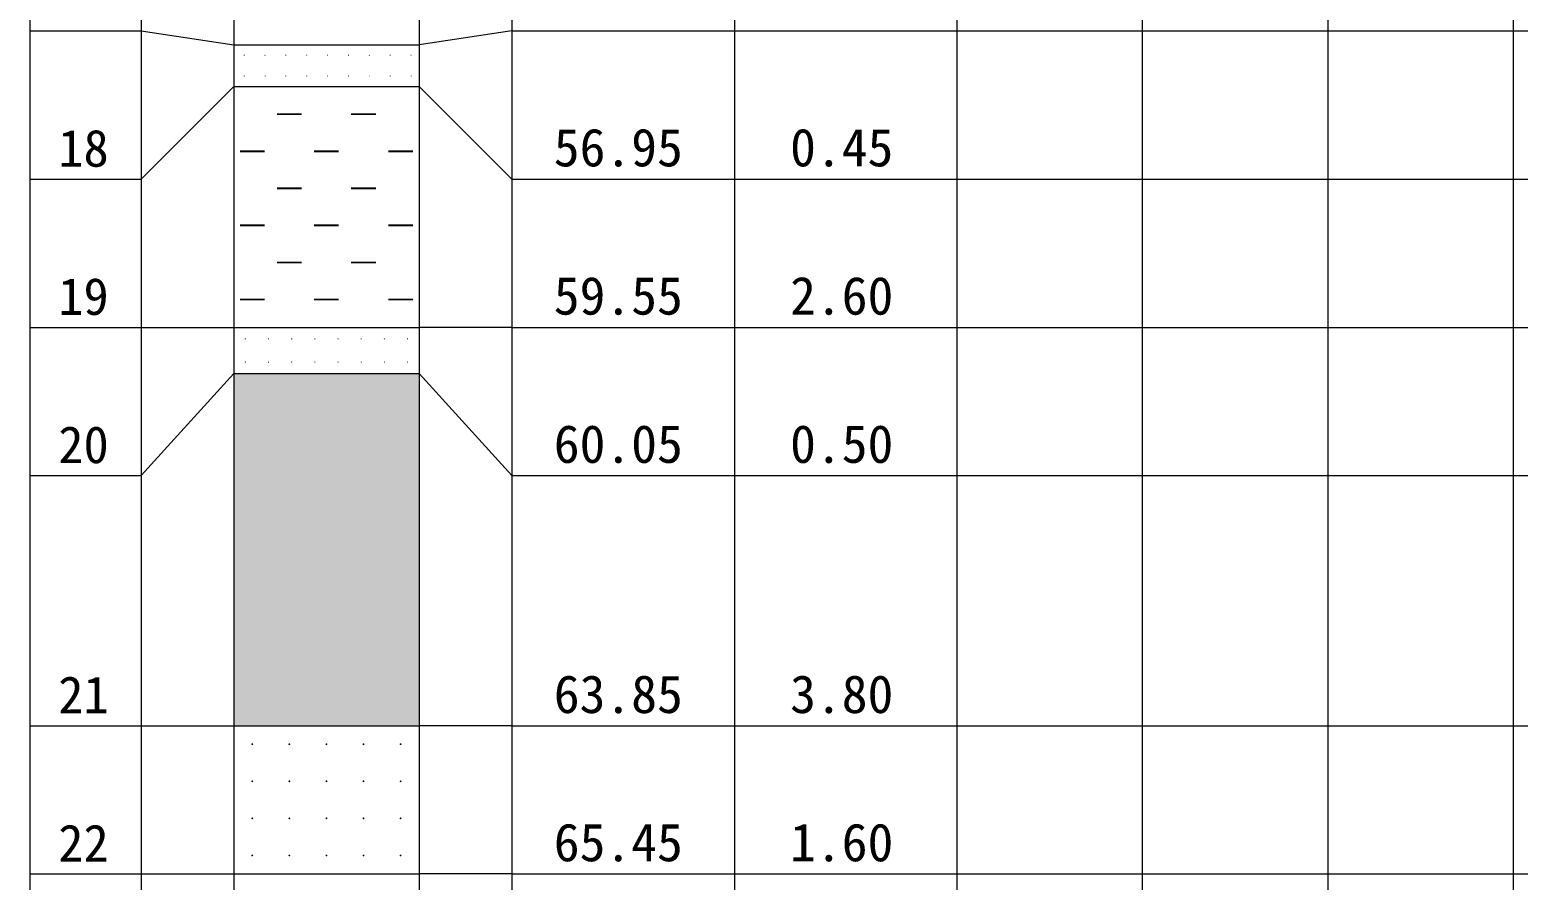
# Model space of a CAD drawing. Header units: inches. Extents: x -27 to 109, y -724 to 26.
# Drawn here: x 15.88 to 31.94, y -64.62 to -55.44 of the extents above; entities that cross this region are included whole.
import ezdxf

# ---------------------------------------------------------------- set-up
doc = ezdxf.new("R2010")
doc.units = ezdxf.units.IN
doc.header["$MEASUREMENT"] = 0
doc.layers.get('0').update_dxf_attribs({"lineweight": 0})
doc.styles.add('宋体', font='')
doc.styles.get('宋体').set_extended_font_data('宋体')

# ---------------------------------------------------------------- blocks, each defined once
blk = doc.blocks.new('lr_block_16')
at = {"true_color": 0x000000}
for points in [[(18.199567, -55.717675), (18.199792, -55.71625), (18.199567, -55.714825), (18.199042, -55.713475), (18.198142, -55.712275), (18.197017, -55.711375), (18.195592, -55.71085), (18.194167, -55.710625), (18.192742, -55.71085), (18.191392, -55.711375), (18.190192, -55.712275), (18.189292, -55.7134), (18.188767, -55.714825), (18.188542, -55.71625), (18.188767, -55.717675), (18.189292, -55.719025), (18.190192, -55.720225), (18.191317, -55.721125), (18.192742, -55.72165), (18.194167, -55.721875), (18.195592, -55.72165), (18.196942, -55.721125), (18.198142, -55.720225), (18.199042, -55.7191)], [(18.424492, -55.717675), (18.424717, -55.71625), (18.424492, -55.714825), (18.423967, -55.713475), (18.423067, -55.712275), (18.421942, -55.711375), (18.420517, -55.71085), (18.419092, -55.710625), (18.417667, -55.71085), (18.416317, -55.711375), (18.415117, -55.712275), (18.414217, -55.7134), (18.413692, -55.714825), (18.413467, -55.71625), (18.413692, -55.717675), (18.414217, -55.719025), (18.415117, -55.720225), (18.416242, -55.721125), (18.417667, -55.72165), (18.419092, -55.721875), (18.420517, -55.72165), (18.421867, -55.721125), (18.423067, -55.720225), (18.423967, -55.7191)], [(18.649567, -55.717675), (18.649792, -55.71625), (18.649567, -55.714825), (18.649042, -55.713475), (18.648142, -55.712275), (18.647017, -55.711375), (18.645592, -55.71085), (18.644167, -55.710625), (18.642742, -55.71085), (18.641392, -55.711375), (18.640192, -55.712275), (18.639292, -55.7134), (18.638767, -55.714825), (18.638542, -55.71625), (18.638767, -55.717675), (18.639292, -55.719025), (18.640192, -55.720225), (18.641317, -55.721125), (18.642742, -55.72165), (18.644167, -55.721875), (18.645592, -55.72165), (18.646942, -55.721125), (18.648142, -55.720225), (18.649042, -55.7191)], [(18.874492, -55.717675), (18.874717, -55.71625), (18.874492, -55.714825), (18.873967, -55.713475), (18.873067, -55.712275), (18.871942, -55.711375), (18.870517, -55.71085), (18.869092, -55.710625), (18.867667, -55.71085), (18.866317, -55.711375), (18.865117, -55.712275), (18.864217, -55.7134), (18.863692, -55.714825), (18.863467, -55.71625), (18.863692, -55.717675), (18.864217, -55.719025), (18.865117, -55.720225), (18.866242, -55.721125), (18.867667, -55.72165), (18.869092, -55.721875), (18.870517, -55.72165), (18.871867, -55.721125), (18.873067, -55.720225), (18.873967, -55.7191)], [(19.099567, -55.717675), (19.099792, -55.71625), (19.099567, -55.714825), (19.099042, -55.713475), (19.098142, -55.712275), (19.097017, -55.711375), (19.095592, -55.71085), (19.094167, -55.710625), (19.092742, -55.71085), (19.091392, -55.711375), (19.090192, -55.712275), (19.089292, -55.7134), (19.088767, -55.714825), (19.088542, -55.71625), (19.088767, -55.717675), (19.089292, -55.719025), (19.090192, -55.720225), (19.091317, -55.721125), (19.092742, -55.72165), (19.094167, -55.721875), (19.095592, -55.72165), (19.096942, -55.721125), (19.098142, -55.720225), (19.099042, -55.7191)], [(19.324492, -55.717675), (19.324717, -55.71625), (19.324492, -55.714825), (19.323967, -55.713475), (19.323067, -55.712275), (19.321942, -55.711375), (19.320517, -55.71085), (19.319092, -55.710625), (19.317667, -55.71085), (19.316317, -55.711375), (19.315117, -55.712275), (19.314217, -55.7134), (19.313692, -55.714825), (19.313467, -55.71625), (19.313692, -55.717675), (19.314217, -55.719025), (19.315117, -55.720225), (19.316242, -55.721125), (19.317667, -55.72165), (19.319092, -55.721875), (19.320517, -55.72165), (19.321867, -55.721125), (19.323067, -55.720225), (19.323967, -55.7191)], [(19.549567, -55.717675), (19.549792, -55.71625), (19.549567, -55.714825), (19.549042, -55.713475), (19.548142, -55.712275), (19.547017, -55.711375), (19.545592, -55.71085), (19.544167, -55.710625), (19.542742, -55.71085), (19.541392, -55.711375), (19.540192, -55.712275), (19.539292, -55.7134), (19.538767, -55.714825), (19.538542, -55.71625), (19.538767, -55.717675), (19.539292, -55.719025), (19.540192, -55.720225), (19.541317, -55.721125), (19.542742, -55.72165), (19.544167, -55.721875), (19.545592, -55.72165), (19.546942, -55.721125), (19.548142, -55.720225), (19.549042, -55.7191)], [(19.774492, -55.717675), (19.774717, -55.71625), (19.774492, -55.714825), (19.773967, -55.713475), (19.773067, -55.712275), (19.771942, -55.711375), (19.770517, -55.71085), (19.769092, -55.710625), (19.767667, -55.71085), (19.766317, -55.711375), (19.765117, -55.712275), (19.764217, -55.7134), (19.763692, -55.714825), (19.763467, -55.71625), (19.763692, -55.717675), (19.764217, -55.719025), (19.765117, -55.720225), (19.766242, -55.721125), (19.767667, -55.72165), (19.769092, -55.721875), (19.770517, -55.72165), (19.771867, -55.721125), (19.773067, -55.720225), (19.773967, -55.7191)], [(19.999567, -55.717675), (19.999792, -55.71625), (19.999567, -55.714825), (19.999042, -55.713475), (19.998142, -55.712275), (19.997017, -55.711375), (19.995592, -55.71085), (19.994167, -55.710625), (19.992742, -55.71085), (19.991392, -55.711375), (19.990192, -55.712275), (19.989292, -55.7134), (19.988767, -55.714825), (19.988542, -55.71625), (19.988767, -55.717675), (19.989292, -55.719025), (19.990192, -55.720225), (19.991317, -55.721125), (19.992742, -55.72165), (19.994167, -55.721875), (19.995592, -55.72165), (19.996942, -55.721125), (19.998142, -55.720225), (19.999042, -55.7191)], [(18.199642, -55.942675), (18.199867, -55.94125), (18.199642, -55.939825), (18.199117, -55.938475), (18.198217, -55.937275), (18.197092, -55.936375), (18.195667, -55.93585), (18.194242, -55.935625), (18.192817, -55.93585), (18.191467, -55.936375), (18.190267, -55.937275), (18.189367, -55.9384), (18.188842, -55.939825), (18.188617, -55.94125), (18.188842, -55.942675), (18.189367, -55.944025), (18.190267, -55.945225), (18.191392, -55.946125), (18.192817, -55.94665), (18.194242, -55.946875), (18.195667, -55.94665), (18.197017, -55.946125), (18.198217, -55.945225), (18.199117, -55.9441)], [(18.424567, -55.942675), (18.424792, -55.94125), (18.424567, -55.939825), (18.424042, -55.938475), (18.423142, -55.937275), (18.422017, -55.936375), (18.420592, -55.93585), (18.419167, -55.935625), (18.417742, -55.93585), (18.416392, -55.936375), (18.415192, -55.937275), (18.414292, -55.9384), (18.413767, -55.939825), (18.413542, -55.94125), (18.413767, -55.942675), (18.414292, -55.944025), (18.415192, -55.945225), (18.416317, -55.946125), (18.417742, -55.94665), (18.419167, -55.946875), (18.420592, -55.94665), (18.421942, -55.946125), (18.423142, -55.945225), (18.424042, -55.9441)], [(18.649642, -55.942675), (18.649867, -55.94125), (18.649642, -55.939825), (18.649117, -55.938475), (18.648217, -55.937275), (18.647092, -55.936375), (18.645667, -55.93585), (18.644242, -55.935625), (18.642817, -55.93585), (18.641467, -55.936375), (18.640267, -55.937275), (18.639367, -55.9384), (18.638842, -55.939825), (18.638617, -55.94125), (18.638842, -55.942675), (18.639367, -55.944025), (18.640267, -55.945225), (18.641392, -55.946125), (18.642817, -55.94665), (18.644242, -55.946875), (18.645667, -55.94665), (18.647017, -55.946125), (18.648217, -55.945225), (18.649117, -55.9441)], [(18.874567, -55.942675), (18.874792, -55.94125), (18.874567, -55.939825), (18.874042, -55.938475), (18.873142, -55.937275), (18.872017, -55.936375), (18.870592, -55.93585), (18.869167, -55.935625), (18.867742, -55.93585), (18.866392, -55.936375), (18.865192, -55.937275), (18.864292, -55.9384), (18.863767, -55.939825), (18.863542, -55.94125), (18.863767, -55.942675), (18.864292, -55.944025), (18.865192, -55.945225), (18.866317, -55.946125), (18.867742, -55.94665), (18.869167, -55.946875), (18.870592, -55.94665), (18.871942, -55.946125), (18.873142, -55.945225), (18.874042, -55.9441)], [(19.099642, -55.942675), (19.099867, -55.94125), (19.099642, -55.939825), (19.099117, -55.938475), (19.098217, -55.937275), (19.097092, -55.936375), (19.095667, -55.93585), (19.094242, -55.935625), (19.092817, -55.93585), (19.091467, -55.936375), (19.090267, -55.937275), (19.089367, -55.9384), (19.088842, -55.939825), (19.088617, -55.94125), (19.088842, -55.942675), (19.089367, -55.944025), (19.090267, -55.945225), (19.091392, -55.946125), (19.092817, -55.94665), (19.094242, -55.946875), (19.095667, -55.94665), (19.097017, -55.946125), (19.098217, -55.945225), (19.099117, -55.9441)], [(19.324567, -55.942675), (19.324792, -55.94125), (19.324567, -55.939825), (19.324042, -55.938475), (19.323142, -55.937275), (19.322017, -55.936375), (19.320592, -55.93585), (19.319167, -55.935625), (19.317742, -55.93585), (19.316392, -55.936375), (19.315192, -55.937275), (19.314292, -55.9384), (19.313767, -55.939825), (19.313542, -55.94125), (19.313767, -55.942675), (19.314292, -55.944025), (19.315192, -55.945225), (19.316317, -55.946125), (19.317742, -55.94665), (19.319167, -55.946875), (19.320592, -55.94665), (19.321942, -55.946125), (19.323142, -55.945225), (19.324042, -55.9441)], [(19.549642, -55.942675), (19.549867, -55.94125), (19.549642, -55.939825), (19.549117, -55.938475), (19.548217, -55.937275), (19.547092, -55.936375), (19.545667, -55.93585), (19.544242, -55.935625), (19.542817, -55.93585), (19.541467, -55.936375), (19.540267, -55.937275), (19.539367, -55.9384), (19.538842, -55.939825), (19.538617, -55.94125), (19.538842, -55.942675), (19.539367, -55.944025), (19.540267, -55.945225), (19.541392, -55.946125), (19.542817, -55.94665), (19.544242, -55.946875), (19.545667, -55.94665), (19.547017, -55.946125), (19.548217, -55.945225), (19.549117, -55.9441)], [(19.774567, -55.942675), (19.774792, -55.94125), (19.774567, -55.939825), (19.774042, -55.938475), (19.773142, -55.937275), (19.772017, -55.936375), (19.770592, -55.93585), (19.769167, -55.935625), (19.767742, -55.93585), (19.766392, -55.936375), (19.765192, -55.937275), (19.764292, -55.9384), (19.763767, -55.939825), (19.763542, -55.94125), (19.763767, -55.942675), (19.764292, -55.944025), (19.765192, -55.945225), (19.766317, -55.946125), (19.767742, -55.94665), (19.769167, -55.946875), (19.770592, -55.94665), (19.771942, -55.946125), (19.773142, -55.945225), (19.774042, -55.9441)], [(19.999642, -55.942675), (19.999867, -55.94125), (19.999642, -55.939825), (19.999117, -55.938475), (19.998217, -55.937275), (19.997092, -55.936375), (19.995667, -55.93585), (19.994242, -55.935625), (19.992817, -55.93585), (19.991467, -55.936375), (19.990267, -55.937275), (19.989367, -55.9384), (19.988842, -55.939825), (19.988617, -55.94125), (19.988842, -55.942675), (19.989367, -55.944025), (19.990267, -55.945225), (19.991392, -55.946125), (19.992817, -55.94665), (19.994242, -55.946875), (19.995667, -55.94665), (19.997017, -55.946125), (19.998217, -55.945225), (19.999117, -55.9441)]]:
    blk.add_hatch(color=18, dxfattribs=at).paths.add_polyline_path(points, flags=17)
blk = doc.blocks.new('lr_block_17')
at = {"color": 7, "const_width": 0.02}
for points in [[(18.548, -56.354), (18.815, -56.354)], [(19.348, -56.354), (19.615, -56.354)], [(18.415, -56.754), (18.148, -56.754)], [(19.215, -56.754), (18.948, -56.754)], [(20.015, -56.754), (19.748, -56.754)], [(18.548, -57.154), (18.815, -57.154)], [(19.348, -57.154), (19.615, -57.154)], [(18.415, -57.554), (18.148, -57.554)], [(19.215, -57.554), (18.948, -57.554)], [(20.015, -57.554), (19.748, -57.554)], [(18.548, -57.954), (18.815, -57.954)], [(19.348, -57.954), (19.615, -57.954)], [(18.415, -58.354), (18.148, -58.354)], [(19.215, -58.354), (18.948, -58.354)], [(20.015, -58.354), (19.748, -58.354)]]:
    blk.add_lwpolyline(points, dxfattribs=at)
blk = doc.blocks.new('lr_block_18')
at = {"true_color": 0x000000}
for points in [[(18.213, -58.78), (18.213, -58.779), (18.213, -58.777), (18.212, -58.776), (18.211, -58.774), (18.21, -58.773), (18.208, -58.773), (18.207, -58.773), (18.205, -58.773), (18.204, -58.773), (18.202, -58.774), (18.201, -58.776), (18.201, -58.777), (18.2, -58.779), (18.201, -58.78), (18.201, -58.782), (18.202, -58.783), (18.204, -58.784), (18.205, -58.785), (18.207, -58.785), (18.208, -58.785), (18.21, -58.784), (18.211, -58.783), (18.212, -58.782)], [(18.463, -58.78), (18.463, -58.779), (18.463, -58.777), (18.462, -58.776), (18.461, -58.774), (18.46, -58.773), (18.458, -58.773), (18.457, -58.773), (18.455, -58.773), (18.454, -58.773), (18.452, -58.774), (18.451, -58.776), (18.451, -58.777), (18.45, -58.779), (18.451, -58.78), (18.451, -58.782), (18.452, -58.783), (18.453, -58.784), (18.455, -58.785), (18.457, -58.785), (18.458, -58.785), (18.46, -58.784), (18.461, -58.783), (18.462, -58.782)], [(18.713, -58.78), (18.713, -58.779), (18.713, -58.777), (18.712, -58.776), (18.711, -58.774), (18.71, -58.773), (18.708, -58.773), (18.707, -58.773), (18.705, -58.773), (18.704, -58.773), (18.702, -58.774), (18.701, -58.776), (18.701, -58.777), (18.7, -58.779), (18.701, -58.78), (18.701, -58.782), (18.702, -58.783), (18.704, -58.784), (18.705, -58.785), (18.707, -58.785), (18.708, -58.785), (18.71, -58.784), (18.711, -58.783), (18.712, -58.782)], [(18.963, -58.78), (18.963, -58.779), (18.963, -58.777), (18.962, -58.776), (18.961, -58.774), (18.96, -58.773), (18.958, -58.773), (18.957, -58.773), (18.955, -58.773), (18.954, -58.773), (18.952, -58.774), (18.951, -58.776), (18.951, -58.777), (18.95, -58.779), (18.951, -58.78), (18.951, -58.782), (18.952, -58.783), (18.953, -58.784), (18.955, -58.785), (18.957, -58.785), (18.958, -58.785), (18.96, -58.784), (18.961, -58.783), (18.962, -58.782)], [(19.213, -58.78), (19.213, -58.779), (19.213, -58.777), (19.212, -58.776), (19.211, -58.774), (19.21, -58.773), (19.208, -58.773), (19.207, -58.773), (19.205, -58.773), (19.204, -58.773), (19.202, -58.774), (19.201, -58.776), (19.201, -58.777), (19.2, -58.779), (19.201, -58.78), (19.201, -58.782), (19.202, -58.783), (19.204, -58.784), (19.205, -58.785), (19.207, -58.785), (19.208, -58.785), (19.21, -58.784), (19.211, -58.783), (19.212, -58.782)], [(19.463, -58.78), (19.463, -58.779), (19.463, -58.777), (19.462, -58.776), (19.461, -58.774), (19.46, -58.773), (19.458, -58.773), (19.457, -58.773), (19.455, -58.773), (19.454, -58.773), (19.452, -58.774), (19.451, -58.776), (19.451, -58.777), (19.45, -58.779), (19.451, -58.78), (19.451, -58.782), (19.452, -58.783), (19.453, -58.784), (19.455, -58.785), (19.457, -58.785), (19.458, -58.785), (19.46, -58.784), (19.461, -58.783), (19.462, -58.782)], [(19.713, -58.78), (19.713, -58.779), (19.713, -58.777), (19.712, -58.776), (19.711, -58.774), (19.71, -58.773), (19.708, -58.773), (19.707, -58.773), (19.705, -58.773), (19.704, -58.773), (19.702, -58.774), (19.701, -58.776), (19.701, -58.777), (19.7, -58.779), (19.701, -58.78), (19.701, -58.782), (19.702, -58.783), (19.704, -58.784), (19.705, -58.785), (19.707, -58.785), (19.708, -58.785), (19.71, -58.784), (19.711, -58.783), (19.712, -58.782)], [(19.963, -58.78), (19.963, -58.779), (19.963, -58.777), (19.962, -58.776), (19.961, -58.774), (19.96, -58.773), (19.958, -58.773), (19.957, -58.773), (19.955, -58.773), (19.954, -58.773), (19.952, -58.774), (19.951, -58.776), (19.951, -58.777), (19.95, -58.779), (19.951, -58.78), (19.951, -58.782), (19.952, -58.783), (19.953, -58.784), (19.955, -58.785), (19.957, -58.785), (19.958, -58.785), (19.96, -58.784), (19.961, -58.783), (19.962, -58.782)], [(18.213, -59.03), (18.213, -59.029), (18.213, -59.027), (18.212, -59.026), (18.211, -59.024), (18.21, -59.023), (18.208, -59.023), (18.207, -59.023), (18.205, -59.023), (18.204, -59.023), (18.202, -59.024), (18.201, -59.026), (18.201, -59.027), (18.201, -59.029), (18.201, -59.03), (18.201, -59.032), (18.202, -59.033), (18.204, -59.034), (18.205, -59.035), (18.207, -59.035), (18.208, -59.035), (18.21, -59.034), (18.211, -59.033), (18.212, -59.032)], [(18.463, -59.03), (18.463, -59.029), (18.463, -59.027), (18.462, -59.026), (18.461, -59.024), (18.46, -59.023), (18.458, -59.023), (18.457, -59.023), (18.455, -59.023), (18.454, -59.023), (18.452, -59.024), (18.451, -59.026), (18.451, -59.027), (18.45, -59.029), (18.451, -59.03), (18.451, -59.032), (18.452, -59.033), (18.454, -59.034), (18.455, -59.035), (18.457, -59.035), (18.458, -59.035), (18.46, -59.034), (18.461, -59.033), (18.462, -59.032)], [(18.713, -59.03), (18.713, -59.029), (18.713, -59.027), (18.712, -59.026), (18.711, -59.024), (18.71, -59.023), (18.708, -59.023), (18.707, -59.023), (18.705, -59.023), (18.704, -59.023), (18.702, -59.024), (18.701, -59.026), (18.701, -59.027), (18.701, -59.029), (18.701, -59.03), (18.701, -59.032), (18.702, -59.033), (18.704, -59.034), (18.705, -59.035), (18.707, -59.035), (18.708, -59.035), (18.71, -59.034), (18.711, -59.033), (18.712, -59.032)], [(18.963, -59.03), (18.963, -59.029), (18.963, -59.027), (18.962, -59.026), (18.961, -59.024), (18.96, -59.023), (18.958, -59.023), (18.957, -59.023), (18.955, -59.023), (18.954, -59.023), (18.952, -59.024), (18.951, -59.026), (18.951, -59.027), (18.95, -59.029), (18.951, -59.03), (18.951, -59.032), (18.952, -59.033), (18.954, -59.034), (18.955, -59.035), (18.957, -59.035), (18.958, -59.035), (18.96, -59.034), (18.961, -59.033), (18.962, -59.032)], [(19.213, -59.03), (19.213, -59.029), (19.213, -59.027), (19.212, -59.026), (19.211, -59.024), (19.21, -59.023), (19.208, -59.023), (19.207, -59.023), (19.205, -59.023), (19.204, -59.023), (19.202, -59.024), (19.201, -59.026), (19.201, -59.027), (19.201, -59.029), (19.201, -59.03), (19.201, -59.032), (19.202, -59.033), (19.204, -59.034), (19.205, -59.035), (19.207, -59.035), (19.208, -59.035), (19.21, -59.034), (19.211, -59.033), (19.212, -59.032)], [(19.463, -59.03), (19.463, -59.029), (19.463, -59.027), (19.462, -59.026), (19.461, -59.024), (19.46, -59.023), (19.458, -59.023), (19.457, -59.023), (19.455, -59.023), (19.454, -59.023), (19.452, -59.024), (19.451, -59.026), (19.451, -59.027), (19.45, -59.029), (19.451, -59.03), (19.451, -59.032), (19.452, -59.033), (19.454, -59.034), (19.455, -59.035), (19.457, -59.035), (19.458, -59.035), (19.46, -59.034), (19.461, -59.033), (19.462, -59.032)], [(19.713, -59.03), (19.713, -59.029), (19.713, -59.027), (19.712, -59.026), (19.711, -59.024), (19.71, -59.023), (19.708, -59.023), (19.707, -59.023), (19.705, -59.023), (19.704, -59.023), (19.702, -59.024), (19.701, -59.026), (19.701, -59.027), (19.701, -59.029), (19.701, -59.03), (19.701, -59.032), (19.702, -59.033), (19.704, -59.034), (19.705, -59.035), (19.707, -59.035), (19.708, -59.035), (19.71, -59.034), (19.711, -59.033), (19.712, -59.032)], [(19.963, -59.03), (19.963, -59.029), (19.963, -59.027), (19.962, -59.026), (19.961, -59.024), (19.96, -59.023), (19.958, -59.023), (19.957, -59.023), (19.955, -59.023), (19.954, -59.023), (19.952, -59.024), (19.951, -59.026), (19.951, -59.027), (19.95, -59.029), (19.951, -59.03), (19.951, -59.032), (19.952, -59.033), (19.954, -59.034), (19.955, -59.035), (19.957, -59.035), (19.958, -59.035), (19.96, -59.034), (19.961, -59.033), (19.962, -59.032)]]:
    blk.add_hatch(color=18, dxfattribs=at).paths.add_polyline_path(points, flags=17)
blk = doc.blocks.new('lr_block_19')
at = {"true_color": 0x000000}
for points in [[(18.291, -63.156), (18.292, -63.154), (18.291, -63.151), (18.29, -63.149), (18.289, -63.147), (18.287, -63.145), (18.284, -63.144), (18.282, -63.144), (18.279, -63.144), (18.277, -63.145), (18.275, -63.147), (18.273, -63.149), (18.272, -63.151), (18.272, -63.154), (18.272, -63.156), (18.273, -63.159), (18.275, -63.161), (18.277, -63.162), (18.279, -63.163), (18.282, -63.164), (18.284, -63.163), (18.287, -63.162), (18.289, -63.161), (18.29, -63.159)], [(18.691, -63.156), (18.692, -63.154), (18.691, -63.151), (18.69, -63.149), (18.689, -63.147), (18.687, -63.145), (18.684, -63.144), (18.682, -63.144), (18.679, -63.144), (18.677, -63.145), (18.674, -63.147), (18.673, -63.149), (18.672, -63.151), (18.672, -63.154), (18.672, -63.156), (18.673, -63.159), (18.674, -63.161), (18.676, -63.162), (18.679, -63.163), (18.682, -63.164), (18.684, -63.163), (18.686, -63.162), (18.689, -63.161), (18.69, -63.159)], [(19.091, -63.156), (19.092, -63.154), (19.091, -63.151), (19.09, -63.149), (19.089, -63.147), (19.087, -63.145), (19.084, -63.144), (19.082, -63.144), (19.079, -63.144), (19.077, -63.145), (19.075, -63.147), (19.073, -63.149), (19.072, -63.151), (19.072, -63.154), (19.072, -63.156), (19.073, -63.159), (19.075, -63.161), (19.077, -63.162), (19.079, -63.163), (19.082, -63.164), (19.084, -63.163), (19.087, -63.162), (19.089, -63.161), (19.09, -63.159)], [(19.491, -63.156), (19.492, -63.154), (19.491, -63.151), (19.49, -63.149), (19.489, -63.147), (19.487, -63.145), (19.484, -63.144), (19.482, -63.144), (19.479, -63.144), (19.477, -63.145), (19.474, -63.147), (19.473, -63.149), (19.472, -63.151), (19.472, -63.154), (19.472, -63.156), (19.473, -63.159), (19.474, -63.161), (19.476, -63.162), (19.479, -63.163), (19.482, -63.164), (19.484, -63.163), (19.486, -63.162), (19.489, -63.161), (19.49, -63.159)], [(19.891, -63.156), (19.892, -63.154), (19.891, -63.151), (19.89, -63.149), (19.889, -63.147), (19.887, -63.145), (19.884, -63.144), (19.882, -63.144), (19.879, -63.144), (19.877, -63.145), (19.875, -63.147), (19.873, -63.149), (19.872, -63.151), (19.872, -63.154), (19.872, -63.156), (19.873, -63.159), (19.875, -63.161), (19.877, -63.162), (19.879, -63.163), (19.882, -63.164), (19.884, -63.163), (19.887, -63.162), (19.889, -63.161), (19.89, -63.159)], [(18.291, -63.556), (18.292, -63.554), (18.291, -63.551), (18.29, -63.549), (18.289, -63.547), (18.287, -63.545), (18.284, -63.544), (18.282, -63.544), (18.279, -63.544), (18.277, -63.545), (18.275, -63.547), (18.273, -63.549), (18.272, -63.551), (18.272, -63.554), (18.272, -63.556), (18.273, -63.559), (18.275, -63.561), (18.277, -63.562), (18.279, -63.563), (18.282, -63.564), (18.284, -63.563), (18.287, -63.562), (18.289, -63.561), (18.29, -63.559)], [(18.691, -63.556), (18.692, -63.554), (18.691, -63.551), (18.69, -63.549), (18.689, -63.547), (18.687, -63.545), (18.684, -63.544), (18.682, -63.544), (18.679, -63.544), (18.677, -63.545), (18.675, -63.547), (18.673, -63.549), (18.672, -63.551), (18.672, -63.554), (18.672, -63.556), (18.673, -63.559), (18.675, -63.561), (18.677, -63.562), (18.679, -63.563), (18.682, -63.564), (18.684, -63.563), (18.687, -63.562), (18.689, -63.561), (18.69, -63.559)], [(19.091, -63.556), (19.092, -63.554), (19.091, -63.551), (19.09, -63.549), (19.089, -63.547), (19.087, -63.545), (19.084, -63.544), (19.082, -63.544), (19.079, -63.544), (19.077, -63.545), (19.075, -63.547), (19.073, -63.549), (19.072, -63.551), (19.072, -63.554), (19.072, -63.556), (19.073, -63.559), (19.075, -63.561), (19.077, -63.562), (19.079, -63.563), (19.082, -63.564), (19.084, -63.563), (19.087, -63.562), (19.089, -63.561), (19.09, -63.559)], [(19.491, -63.556), (19.492, -63.554), (19.491, -63.551), (19.49, -63.549), (19.489, -63.547), (19.487, -63.545), (19.484, -63.544), (19.482, -63.544), (19.479, -63.544), (19.477, -63.545), (19.475, -63.547), (19.473, -63.549), (19.472, -63.551), (19.472, -63.554), (19.472, -63.556), (19.473, -63.559), (19.475, -63.561), (19.477, -63.562), (19.479, -63.563), (19.482, -63.564), (19.484, -63.563), (19.487, -63.562), (19.489, -63.561), (19.49, -63.559)], [(19.891, -63.556), (19.892, -63.554), (19.891, -63.551), (19.89, -63.549), (19.889, -63.547), (19.887, -63.545), (19.884, -63.544), (19.882, -63.544), (19.879, -63.544), (19.877, -63.545), (19.875, -63.547), (19.873, -63.549), (19.872, -63.551), (19.872, -63.554), (19.872, -63.556), (19.873, -63.559), (19.875, -63.561), (19.877, -63.562), (19.879, -63.563), (19.882, -63.564), (19.884, -63.563), (19.887, -63.562), (19.889, -63.561), (19.89, -63.559)], [(18.291, -63.956), (18.292, -63.954), (18.291, -63.951), (18.29, -63.949), (18.289, -63.947), (18.287, -63.945), (18.284, -63.944), (18.282, -63.944), (18.279, -63.944), (18.277, -63.945), (18.275, -63.947), (18.273, -63.949), (18.272, -63.951), (18.272, -63.954), (18.272, -63.956), (18.273, -63.959), (18.275, -63.961), (18.277, -63.962), (18.279, -63.963), (18.282, -63.964), (18.284, -63.963), (18.287, -63.962), (18.289, -63.961), (18.29, -63.959)], [(18.691, -63.956), (18.692, -63.954), (18.691, -63.951), (18.69, -63.949), (18.689, -63.947), (18.687, -63.945), (18.684, -63.944), (18.682, -63.944), (18.679, -63.944), (18.677, -63.945), (18.674, -63.947), (18.673, -63.949), (18.672, -63.951), (18.672, -63.954), (18.672, -63.956), (18.673, -63.959), (18.674, -63.961), (18.676, -63.962), (18.679, -63.963), (18.682, -63.964), (18.684, -63.963), (18.686, -63.962), (18.689, -63.961), (18.69, -63.959)], [(19.091, -63.956), (19.092, -63.954), (19.091, -63.951), (19.09, -63.949), (19.089, -63.947), (19.087, -63.945), (19.084, -63.944), (19.082, -63.944), (19.079, -63.944), (19.077, -63.945), (19.075, -63.947), (19.073, -63.949), (19.072, -63.951), (19.072, -63.954), (19.072, -63.956), (19.073, -63.959), (19.075, -63.961), (19.077, -63.962), (19.079, -63.963), (19.082, -63.964), (19.084, -63.963), (19.087, -63.962), (19.089, -63.961), (19.09, -63.959)], [(19.491, -63.956), (19.492, -63.954), (19.491, -63.951), (19.49, -63.949), (19.489, -63.947), (19.487, -63.945), (19.484, -63.944), (19.482, -63.944), (19.479, -63.944), (19.477, -63.945), (19.474, -63.947), (19.473, -63.949), (19.472, -63.951), (19.472, -63.954), (19.472, -63.956), (19.473, -63.959), (19.474, -63.961), (19.476, -63.962), (19.479, -63.963), (19.482, -63.964), (19.484, -63.963), (19.486, -63.962), (19.489, -63.961), (19.49, -63.959)], [(19.891, -63.956), (19.892, -63.954), (19.891, -63.951), (19.89, -63.949), (19.889, -63.947), (19.887, -63.945), (19.884, -63.944), (19.882, -63.944), (19.879, -63.944), (19.877, -63.945), (19.875, -63.947), (19.873, -63.949), (19.872, -63.951), (19.872, -63.954), (19.872, -63.956), (19.873, -63.959), (19.875, -63.961), (19.877, -63.962), (19.879, -63.963), (19.882, -63.964), (19.884, -63.963), (19.887, -63.962), (19.889, -63.961), (19.89, -63.959)], [(18.291, -64.356), (18.292, -64.354), (18.291, -64.351), (18.29, -64.349), (18.289, -64.347), (18.287, -64.345), (18.284, -64.344), (18.282, -64.344), (18.279, -64.344), (18.277, -64.345), (18.275, -64.347), (18.273, -64.349), (18.272, -64.351), (18.272, -64.354), (18.272, -64.356), (18.273, -64.359), (18.275, -64.361), (18.277, -64.362), (18.279, -64.363), (18.282, -64.364), (18.284, -64.363), (18.287, -64.362), (18.289, -64.361), (18.29, -64.359)], [(18.691, -64.356), (18.692, -64.354), (18.691, -64.351), (18.69, -64.349), (18.689, -64.347), (18.687, -64.345), (18.684, -64.344), (18.682, -64.344), (18.679, -64.344), (18.677, -64.345), (18.675, -64.347), (18.673, -64.349), (18.672, -64.351), (18.672, -64.354), (18.672, -64.356), (18.673, -64.359), (18.675, -64.361), (18.677, -64.362), (18.679, -64.363), (18.682, -64.364), (18.684, -64.363), (18.687, -64.362), (18.689, -64.361), (18.69, -64.359)], [(19.091, -64.356), (19.092, -64.354), (19.091, -64.351), (19.09, -64.349), (19.089, -64.347), (19.087, -64.345), (19.084, -64.344), (19.082, -64.344), (19.079, -64.344), (19.077, -64.345), (19.075, -64.347), (19.073, -64.349), (19.072, -64.351), (19.072, -64.354), (19.072, -64.356), (19.073, -64.359), (19.075, -64.361), (19.077, -64.362), (19.079, -64.363), (19.082, -64.364), (19.084, -64.363), (19.087, -64.362), (19.089, -64.361), (19.09, -64.359)], [(19.491, -64.356), (19.492, -64.354), (19.491, -64.351), (19.49, -64.349), (19.489, -64.347), (19.487, -64.345), (19.484, -64.344), (19.482, -64.344), (19.479, -64.344), (19.477, -64.345), (19.475, -64.347), (19.473, -64.349), (19.472, -64.351), (19.472, -64.354), (19.472, -64.356), (19.473, -64.359), (19.475, -64.361), (19.477, -64.362), (19.479, -64.363), (19.482, -64.364), (19.484, -64.363), (19.487, -64.362), (19.489, -64.361), (19.49, -64.359)], [(19.891, -64.356), (19.892, -64.354), (19.891, -64.351), (19.89, -64.349), (19.889, -64.347), (19.887, -64.345), (19.884, -64.344), (19.882, -64.344), (19.879, -64.344), (19.877, -64.345), (19.875, -64.347), (19.873, -64.349), (19.872, -64.351), (19.872, -64.354), (19.872, -64.356), (19.873, -64.359), (19.875, -64.361), (19.877, -64.362), (19.879, -64.363), (19.882, -64.364), (19.884, -64.363), (19.887, -64.362), (19.889, -64.361), (19.89, -64.359)]]:
    blk.add_hatch(color=18, dxfattribs=at).paths.add_polyline_path(points, flags=17)

msp = doc.modelspace()

# ---------------------------------------------------------------- hatches: boundary and pattern name
at = {"true_color": 0x000000}
msp.add_hatch(color=18, dxfattribs=at).paths.add_polyline_path([(18.082, -62.954), (20.082, -62.954), (20.082, -59.154), (18.082, -59.154)], flags=17)
h = msp.add_hatch()
h.set_pattern_fill('', color=256, style=0, pattern_type=0)
h.set_pattern_definition([])
h.paths.add_polyline_path([(18.082, -62.954), (20.082, -62.954), (20.082, -59.154), (18.082, -59.154)], flags=17)

# ---------------------------------------------------------------- linework, layer by layer
at = {"linetype": 'Continuous', "lineweight": 15}
for p, q in [((15.882, 0.896), (15.882, -693.554)), ((17.082, 0.896), (17.082, -693.554)), ((21.082, 0.896), (21.082, -693.554)), ((23.482, 0.896), (23.482, -693.554)), ((25.882, 0.896), (25.882, -693.554)), ((27.882, 0.896), (27.882, -693.554)), ((29.882, 0.896), (29.882, -693.554)), ((31.882, 0.896), (31.882, -693.554)), ((18.082, -45.904), (18.082, -55.604)), ((20.082, -45.904), (20.082, -55.604)), ((15.882, -55.454), (17.082, -55.454)), ((17.082, -55.454), (18.082, -55.604)), ((21.082, -55.454), (20.082, -55.604)), ((21.082, -55.454), (23.482, -55.454)), ((23.482, -55.454), (25.882, -55.454)), ((25.882, -55.454), (27.882, -55.454)), ((27.882, -55.454), (29.882, -55.454)), ((29.882, -55.454), (31.882, -55.454)), ((31.882, -55.454), (35.882, -55.454)), ((18.082, -55.604), (20.082, -55.604)), ((18.082, -55.604), (18.082, -56.054)), ((20.082, -55.604), (20.082, -56.054)), ((17.082, -57.054), (18.082, -56.054)), ((18.082, -56.054), (20.082, -56.054)), ((18.082, -56.054), (18.082, -58.654)), ((21.082, -57.054), (20.082, -56.054)), ((20.082, -56.054), (20.082, -58.654)), ((15.882, -57.054), (17.082, -57.054)), ((21.082, -57.054), (23.482, -57.054)), ((23.482, -57.054), (25.882, -57.054)), ((25.882, -57.054), (27.882, -57.054)), ((27.882, -57.054), (29.882, -57.054)), ((29.882, -57.054), (31.882, -57.054)), ((31.882, -57.054), (35.882, -57.054)), ((15.882, -58.654), (17.082, -58.654)), ((17.082, -58.654), (18.082, -58.654)), ((18.082, -58.654), (20.082, -58.654)), ((18.082, -58.654), (18.082, -59.154)), ((21.082, -58.654), (20.082, -58.654)), ((20.082, -58.654), (20.082, -59.154)), ((21.082, -58.654), (23.482, -58.654)), ((23.482, -58.654), (25.882, -58.654)), ((25.882, -58.654), (27.882, -58.654)), ((27.882, -58.654), (29.882, -58.654)), ((29.882, -58.654), (31.882, -58.654)), ((31.882, -58.654), (35.882, -58.654)), ((17.082, -60.254), (18.082, -59.154)), ((18.082, -59.154), (20.082, -59.154)), ((18.082, -59.154), (18.082, -62.954)), ((21.082, -60.254), (20.082, -59.154)), ((20.082, -59.154), (20.082, -62.954)), ((15.882, -60.254), (17.082, -60.254)), ((21.082, -60.254), (23.482, -60.254)), ((23.482, -60.254), (25.882, -60.254)), ((25.882, -60.254), (27.882, -60.254)), ((27.882, -60.254), (29.882, -60.254)), ((29.882, -60.254), (31.882, -60.254)), ((31.882, -60.254), (35.882, -60.254)), ((15.882, -62.954), (17.082, -62.954)), ((17.082, -62.954), (18.082, -62.954)), ((18.082, -62.954), (20.082, -62.954)), ((18.082, -62.954), (18.082, -64.554)), ((21.082, -62.954), (20.082, -62.954)), ((20.082, -62.954), (20.082, -64.554)), ((21.082, -62.954), (23.482, -62.954)), ((23.482, -62.954), (25.882, -62.954)), ((25.882, -62.954), (27.882, -62.954)), ((27.882, -62.954), (29.882, -62.954)), ((29.882, -62.954), (31.882, -62.954)), ((31.882, -62.954), (35.882, -62.954)), ((15.882, -64.554), (17.082, -64.554)), ((17.082, -64.554), (18.082, -64.554)), ((18.082, -64.554), (20.082, -64.554)), ((18.082, -64.554), (18.082, -65.954)), ((21.082, -64.554), (20.082, -64.554)), ((20.082, -64.554), (20.082, -65.954)), ((21.082, -64.554), (23.482, -64.554)), ((23.482, -64.554), (25.882, -64.554)), ((25.882, -64.554), (27.882, -64.554)), ((27.882, -64.554), (29.882, -64.554)), ((29.882, -64.554), (31.882, -64.554)), ((31.882, -64.554), (35.882, -64.554))]:
    msp.add_line(p, q, dxfattribs=at)

# ---------------------------------------------------------------- block references
at = {"color": 7}
for name in ['lr_block_16', 'lr_block_17', 'lr_block_18', 'lr_block_19']:
    msp.add_blockref(name, (0, 0), dxfattribs=at)

# ---------------------------------------------------------------- texts
at = {"style": '宋体'}
for s, height, p in [('56.95', 0.4092, (21.534, -56.917)), ('0.45', 0.4092, (24.083, -56.917)), ('18', 0.4, (16.189, -56.92)), ('59.55', 0.4092, (21.534, -58.517)), ('2.60', 0.4092, (24.083, -58.517)), ('19', 0.4, (16.189, -58.52)), ('60.05', 0.4092, (21.534, -60.117)), ('0.50', 0.4092, (24.083, -60.117)), ('20', 0.4, (16.189, -60.12)), ('21', 0.4, (16.189, -62.82)), ('63.85', 0.4092, (21.534, -62.817)), ('3.80', 0.4092, (24.083, -62.817)), ('22', 0.4, (16.189, -64.42)), ('65.45', 0.4092, (21.534, -64.417)), ('1.60', 0.4092, (24.083, -64.417))]:
    msp.add_text(s, height=height, dxfattribs=at).set_placement(p)

doc.saveas('drawing.dxf')
